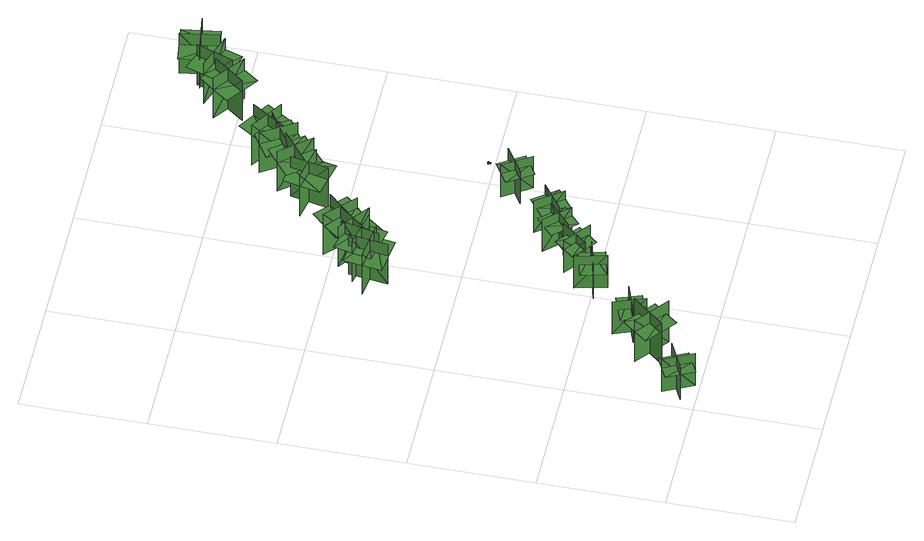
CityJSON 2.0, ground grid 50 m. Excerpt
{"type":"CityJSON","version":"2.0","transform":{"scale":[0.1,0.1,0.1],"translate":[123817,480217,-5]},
"CityObjects":{
"tree1":{"type":"SolitaryVegetationObject","geometry":[{"type":"MultiSurface","lod":"1","boundaries":[[[0,1,2]],[[0,2,3]],[[4,5,6]],[[4,6,7]],[[8,9,10]],[[8,10,11]],[[8,12,13]],[[8,13,9]]]}]},
"tree2":{"type":"SolitaryVegetationObject","geometry":[{"type":"MultiSurface","lod":"1","boundaries":[[[14,15,16]],[[14,16,17]],[[18,19,20]],[[18,20,21]],[[22,23,24]],[[22,24,25]],[[22,26,27]],[[22,27,23]]]}]},
"tree3":{"type":"SolitaryVegetationObject","geometry":[{"type":"MultiSurface","lod":"1","boundaries":[[[28,29,30]],[[28,30,31]],[[32,33,34]],[[32,34,35]],[[36,37,38]],[[36,38,39]],[[36,40,41]],[[36,41,37]]]}]},
"tree4":{"type":"SolitaryVegetationObject","geometry":[{"type":"MultiSurface","lod":"1","boundaries":[[[42,43,44]],[[42,44,45]],[[46,47,48]],[[46,48,49]],[[50,51,52]],[[50,52,53]],[[50,54,55]],[[50,55,51]]]}]},
"tree5":{"type":"SolitaryVegetationObject","geometry":[{"type":"MultiSurface","lod":"1","boundaries":[[[56,57,58]],[[56,58,59]],[[60,61,62]],[[60,62,63]],[[64,65,66]],[[64,66,67]],[[64,68,69]],[[64,69,65]]]}]},
"tree6":{"type":"SolitaryVegetationObject","geometry":[{"type":"MultiSurface","lod":"1","boundaries":[[[70,71,72]],[[70,72,73]],[[74,75,76]],[[74,76,77]],[[78,79,80]],[[78,80,81]],[[78,81,82]],[[78,82,83]]]}]},
"tree7":{"type":"SolitaryVegetationObject","geometry":[{"type":"MultiSurface","lod":"1","boundaries":[[[84,85,86]],[[84,86,87]],[[88,89,90]],[[88,90,91]],[[92,93,94]],[[92,94,95]],[[92,95,96]],[[92,96,97]]]}]},
"tree8":{"type":"SolitaryVegetationObject","geometry":[{"type":"MultiSurface","lod":"1","boundaries":[[[98,99,100]],[[98,100,101]],[[102,103,104]],[[102,104,105]],[[106,107,108]],[[106,108,109]],[[106,110,111]],[[106,111,107]]]}]},
"tree9":{"type":"SolitaryVegetationObject","geometry":[{"type":"MultiSurface","lod":"1","boundaries":[[[112,113,114]],[[112,114,115]],[[116,117,118]],[[116,118,119]],[[120,121,122]],[[120,122,123]],[[120,123,124]],[[120,124,125]]]}]},
"tree10":{"type":"SolitaryVegetationObject","geometry":[{"type":"MultiSurface","lod":"1","boundaries":[[[126,127,128]],[[126,128,129]],[[130,131,132]],[[130,132,133]],[[134,135,136]],[[134,136,137]],[[134,137,138]],[[134,138,139]]]}]},
"tree11":{"type":"SolitaryVegetationObject","geometry":[{"type":"MultiSurface","lod":"1","boundaries":[[[140,141,142]],[[140,142,143]],[[144,145,146]],[[144,146,147]],[[148,149,150]],[[148,150,151]],[[148,152,153]],[[148,153,149]]]}]},
"tree12":{"type":"SolitaryVegetationObject","geometry":[{"type":"MultiSurface","lod":"1","boundaries":[[[154,155,156]],[[154,156,157]],[[158,159,160]],[[158,160,161]],[[162,163,164]],[[162,164,165]],[[162,166,167]],[[162,167,163]]]}]},
"tree13":{"type":"SolitaryVegetationObject","geometry":[{"type":"MultiSurface","lod":"1","boundaries":[[[168,169,170]],[[168,170,171]],[[172,173,174]],[[172,174,175]],[[176,177,178]],[[176,178,179]],[[176,179,180]],[[176,180,181]]]}]},
"tree14":{"type":"SolitaryVegetationObject","geometry":[{"type":"MultiSurface","lod":"1","boundaries":[[[182,183,184]],[[182,184,185]],[[186,187,188]],[[186,188,189]],[[190,191,192]],[[190,192,193]],[[190,193,194]],[[190,194,195]]]}]},
"tree15":{"type":"SolitaryVegetationObject","geometry":[{"type":"MultiSurface","lod":"1","boundaries":[[[196,197,198]],[[196,198,199]],[[200,201,202]],[[200,202,203]],[[204,205,206]],[[204,206,207]],[[204,208,209]],[[204,209,205]]]}]},
"tree16":{"type":"SolitaryVegetationObject","geometry":[{"type":"MultiSurface","lod":"1","boundaries":[[[210,211,212]],[[210,212,213]],[[214,215,216]],[[214,216,217]],[[218,219,220]],[[218,220,221]],[[218,221,222]],[[218,222,223]]]}]},
"tree17":{"type":"SolitaryVegetationObject","geometry":[{"type":"MultiSurface","lod":"1","boundaries":[[[224,225,226]],[[224,226,227]],[[228,229,230]],[[228,230,231]],[[232,233,234]],[[232,234,235]],[[232,235,236]],[[232,236,237]]]}]},
"tree18":{"type":"SolitaryVegetationObject","geometry":[{"type":"MultiSurface","lod":"1","boundaries":[[[238,239,240]],[[238,240,241]],[[242,243,244]],[[242,244,245]],[[246,247,248]],[[246,248,249]],[[246,249,250]],[[246,250,251]]]}]},
"tree19":{"type":"SolitaryVegetationObject","geometry":[{"type":"MultiSurface","lod":"1","boundaries":[[[252,253,254]],[[252,254,255]],[[256,257,258]],[[256,258,259]],[[260,261,262]],[[260,262,263]],[[260,263,264]],[[260,264,265]]]}]},
"tree20":{"type":"SolitaryVegetationObject","geometry":[{"type":"MultiSurface","lod":"1","boundaries":[[[266,267,268]],[[266,268,269]],[[270,271,272]],[[270,272,273]],[[274,275,276]],[[274,276,277]],[[274,277,278]],[[274,278,279]]]}]}
},
"vertices":[
[108,17,31],[51,134,31],[51,134,204],[108,17,204],[141,114,31],[24,57,31],[24,57,204],[141,114,204],[103,27,159],[51,134,159],[5,111,159],[57,4,159],[149,49,159],[97,156,159],
[316,162,27],[188,266,27],[188,266,247],[316,162,247],[302,292,27],[197,164,27],[197,164,247],[302,292,247],[305,171,190],[188,266,190],[147,216,190],[264,120,190],[346,222,190],[229,317,190],
[401,336,33],[279,291,33],[279,291,205],[401,336,205],[307,378,33],[353,256,33],[353,256,205],[307,378,205],[390,332,160],[279,291,160],[297,242,160],[408,284,160],[373,380,160],[261,339,160],
[600,520,33],[474,488,33],[474,488,205],[600,520,205],[512,572,33],[543,446,33],[543,446,205],[512,572,205],[589,517,160],[474,488,160],[487,438,160],[602,467,160],[577,567,160],[462,538,160],
[683,543,36],[581,624,36],[581,624,208],[683,543,208],[671,645,36],[590,543,36],[590,543,208],[671,645,208],[674,550,163],[581,624,163],[549,584,163],[642,510,163],[706,590,163],[613,664,163],
[402,1266,17],[423,1420,17],[423,1420,232],[402,1266,232],[485,1328,17],[331,1349,17],[331,1349,232],[485,1328,232],[485,1328,172],[495,1405,172],[341,1426,172],[331,1349,172],[321,1272,172],[474,1252,172],
[451,1311,18],[484,1463,18],[484,1463,233],[451,1311,233],[538,1366,18],[387,1400,18],[387,1400,233],[538,1366,233],[538,1366,173],[555,1442,173],[403,1475,173],[387,1400,173],[370,1324,173],[521,1291,173],
[674,728,35],[761,631,35],[761,631,207],[674,728,207],[669,625,35],[766,712,35],[766,712,207],[669,625,207],[681,720,162],[761,631,162],[799,665,162],[719,754,162],[643,685,162],[723,597,162],
[557,1481,17],[461,1359,17],[461,1359,232],[557,1481,232],[454,1469,17],[576,1374,17],[576,1374,232],[454,1469,232],[454,1469,172],[406,1408,172],[528,1313,172],[576,1374,172],[624,1435,172],[502,1530,172],
[622,1431,10],[511,1538,10],[511,1538,226],[622,1431,226],[621,1534,10],[514,1422,10],[514,1422,226],[621,1534,226],[621,1534,165],[565,1588,165],[458,1476,165],[514,1422,165],[569,1368,165],[677,1480,165],
[768,779,31],[845,675,31],[845,675,203],[768,779,203],[754,678,31],[858,755,31],[858,755,203],[754,678,203],[774,770,158],[845,675,158],[887,706,158],[816,801,158],[733,740,158],[804,644,158],
[995,831,33],[925,940,33],[925,940,205],[995,831,205],[1016,932,33],[907,861,33],[907,861,205],[1016,932,205],[989,841,161],[925,940,161],[882,913,161],[946,813,161],[1033,868,161],[968,968,161],
[835,1633,18],[683,1666,18],[683,1666,233],[835,1633,233],[779,1720,18],[747,1569,18],[747,1569,233],[779,1720,233],[779,1720,173],[704,1736,173],[671,1585,173],[747,1569,173],[822,1552,173],[855,1704,173],
[895,1764,19],[773,1667,19],[773,1667,234],[895,1764,234],[792,1776,19],[889,1655,19],[889,1655,234],[792,1776,234],[792,1776,174],[732,1728,174],[828,1606,174],[889,1655,174],[949,1703,174],[853,1824,174],
[1079,1013,40],[1087,1013,40],[1087,1024,40],[1079,1024,40],[1083,1013,44],[1083,1013,36],[1083,1024,36],[1083,1024,44],[1079,1021,40],[1087,1021,40],[1087,1021,37],[1079,1021,37],[1079,1021,43],[1087,1021,43],
[858,1754,18],[989,1837,18],[989,1837,233],[858,1754,233],[958,1731,18],[876,1862,18],[876,1862,233],[958,1731,233],[958,1731,173],[1024,1772,173],[941,1903,173],[876,1862,173],[810,1821,173],[892,1689,173],
[1039,1813,16],[910,1898,16],[910,1898,231],[1039,1813,231],[1019,1914,16],[934,1785,16],[934,1785,231],[1019,1914,231],[1019,1914,171],[954,1957,171],[869,1827,171],[934,1785,171],[999,1742,171],[1083,1872,171],
[1231,2107,9],[1137,1984,9],[1137,1984,225],[1231,2107,225],[1128,2094,9],[1252,2000,9],[1252,2000,225],[1128,2094,225],[1128,2094,164],[1082,2032,164],[1206,1939,164],[1252,2000,164],[1299,2062,164],[1175,2155,164],
[1286,2189,12],[1234,2043,12],[1234,2043,228],[1286,2189,228],[1193,2145,12],[1339,2093,12],[1339,2093,228],[1193,2145,228],[1193,2145,168],[1167,2072,168],[1313,2020,168],[1339,2093,168],[1365,2166,168],[1219,2218,168],
[1270,2177,12],[1424,2199,12],[1424,2199,227],[1270,2177,227],[1353,2115,12],[1330,2268,12],[1330,2268,227],[1353,2115,227],[1353,2115,167],[1429,2126,167],[1407,2279,167],[1330,2268,167],[1254,2257,167],[1276,2103,167]
]}
